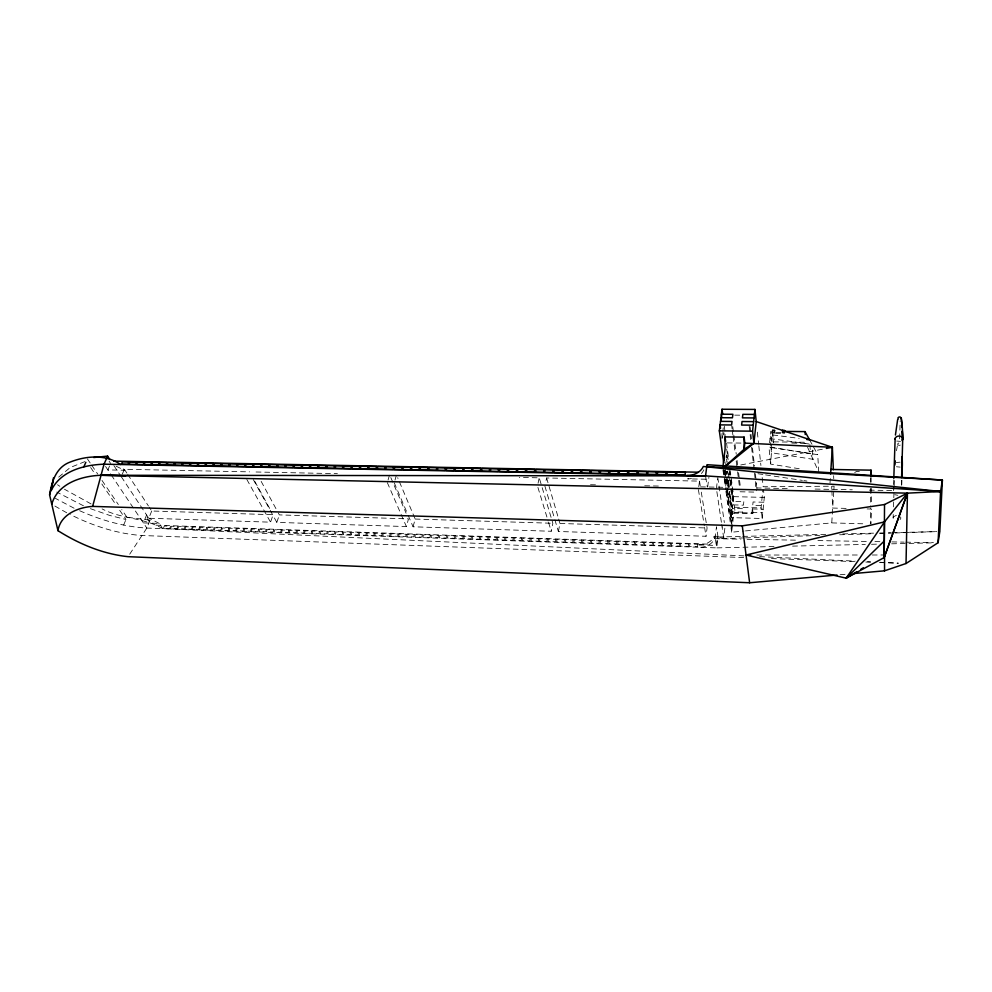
<?xml version="1.0" encoding="UTF-8"?>
<svg xmlns="http://www.w3.org/2000/svg" width="992" height="992" viewBox="0 0 992 992"><rect width="100%" height="100%" fill="white"/><g stroke="black" fill="none" stroke-linecap="round" stroke-linejoin="round"><path stroke-width="0.74" stroke-dasharray="4.96 3.72" d="M901.778 484.778L901.914 480.215M901.381 485.274L901.567 479.124M899.62 438.786L900.178 421.079M893.383 490.68L893.544 486.068M893.594 484.542L893.755 479.93M893.147 517.526L893.246 514.488M893.507 506.887L893.755 499.286M893.804 497.761L894.164 487.122M894.214 485.596L894.412 479.508M870.48 482.323L870.691 477.76M745.5 530.918L831.755 522.896L833.813 490.569M833.912 489.106L834.098 486.192L763.17 486.737L761.881 474.61M830.006 483.017L830.304 478.491M799.192 468.745L770.635 464.095L771.813 447.553L770.586 434.67L799.18 438.39M772.644 432.425L773.438 442.866L772.545 433.417M727.322 488.696L731.315 517.626L762.216 518.494L761.05 507.929L762.873 489.763M762.216 518.494L764.299 497.389L763.493 489.788M756.003 486.588L756.388 482.819L757.008 488.374M751.824 513.658L752.444 507.706L753.064 513L751.824 513.658L733.795 513.162L731.637 532.208L743.963 531.055M731.352 507.272L730.744 496.422L730.335 499.856M731.823 509.702L732.443 520.688L732.852 517.179L731.575 508.921M731.315 517.626L733.708 496.67L730.236 470.592M79.633 510.719C100.849 520.118 123.554 526.764 146.828 528.066L716.732 547.882L718.034 537.007L716.472 526.802L715.158 537.726L723.714 537.999L724.991 527.062L722.151 526.975M730.323 480.376L731.042 492.106M729.343 491.548L728.934 495.095L728.029 488.585M729.48 492.516L730.124 503.762L730.534 500.216M730.236 499.112L730.025 491.152M730.658 501.171L731.29 512.294L731.972 505.498L732.369 508.412L743.058 508.698L742.686 512.132L731.984 511.847M727.954 482.422L728.227 480.116M729.194 471.944L728.785 475.379L727.905 468.906M729.021 475.007L729.294 472.713M727.855 487.283L728.277 483.724M725.611 465.236L726.02 461.751M726.59 456.99L726.876 454.683M726.702 457.796L726.975 455.489L728.041 463.376M698.938 544.868A14.545 11.582 -8.1 0 0 714.215 536.25L717.452 536.35L716.36 545.464L698.938 544.868L699.36 547.274A14.52 11.569 -8 0 0 714.6 538.668L740.925 539.189M727.062 471.572L726.789 473.891L726.553 471.101M726.9 474.672L727.31 471.2L728.19 477.66M725.698 486.216L726.132 482.608L727.223 490.532L726.801 494.128L726.07 488.858M721.94 438.452L722.002 432.152M722.833 431.309L723.255 427.825M722.201 438.117L722.486 435.773M716.41 488.585L717.625 478.826M554.888 519.783L558.372 531.489L706.031 536.275L707.073 527.98L701.22 491.697M707.668 486.998L708.908 477.264M769.519 442.767L771.032 431.272L772.148 442.965M698.765 486.75L699.509 481.12L546.604 477.97L545.464 483.414M896.483 450.69L897.686 444.019M558.372 531.489L559.972 523.478L558.67 519.076M408.208 515.431L413.069 526.789L551.242 531.266L552.854 523.268L539.226 477.822L519.275 477.412M538.061 483.253L539.226 477.822M413.069 526.789L415.177 519.052L397.693 477.735M270.208 510.347L276.818 522.375L406.385 526.578L408.506 518.853L279.36 514.898L277.177 510.88M394.99 480.128L396.49 474.883M388.07 479.979L389.596 474.746M276.818 522.375L279.36 514.898M151.726 510.992L148.788 518.233L270.543 522.176L273.11 514.712L151.726 510.992L149.234 507.197M129.704 554.193L146.828 528.066L150.015 520.168L121.247 476.644M146.593 514.997L143.369 522.908L159.266 523.441L162.651 528.612L744.211 555.904M123.64 525.078L126.914 517.216L121.756 509.603M122.289 474.188L124.384 469.278L249.6 471.857M109.529 466.066L107.868 469.898L124.372 470.245L122.115 466.81M900.054 519.523L900.538 518.94A5.456 3.088 2 0 0 900.5 516.944M58.677 477.127L70.184 467.542L84.89 461.615M854.695 472.477L856.79 471.349L859.469 471.646M733.795 513.162L735.171 512.517L753.064 513M900.29 445.086L899.93 445.234A1.376 0.831 0.7 0 1 898.69 445.247L897.81 444.614A2.294 1.389 0.7 0 1 897.785 443.722L898.64 443.089A1.376 0.831 0.7 0 1 899.88 443.077L900.252 443.226M896.309 462.532L900.017 462.173M900.476 441.39L896.681 441.056M740.751 464.975L824.86 448.744M900.128 467.108L896.421 466.761M896.396 515.307L893.383 516.869A5.468 3.1 2 0 0 893.445 518.866L895.565 520.304M840.088 574.752L846.213 574.207M744.025 537.912L717.824 538.768L717.452 536.35M745.575 537.862L819.578 535.444M839.616 534.787L873.53 533.684M879.693 533.473L893.569 533.026M895.119 532.977L939.821 531.514M718.034 537.007L741.136 536.436M742.673 536.399L825.852 534.341M842.791 533.919L873.592 533.15M879.755 533.002L890.531 532.729M892.081 532.692L936.746 531.588M773.996 546.542L716.732 547.882L715.158 537.726M792.571 546.121L865.322 544.422M871.509 544.286L877.709 544.137M891.634 543.814L933.422 542.847M756.822 555.036L859.915 554.999M872.228 554.999L883.004 554.987M897.822 495.293L894.908 494.735M734.75 415.14L740.615 415.177M775.744 432.45L781.932 432.512M775.645 433.442L781.832 433.504M773.537 441.874L804.227 442.234L804.152 443.238L803.966 440.522M791.864 443.089L805.826 443.374L805.628 440.436M727.297 442.903L743.368 443.102M747.088 539.301L797.915 540.218M817.929 540.578L868.756 541.483M874.919 541.595L881.082 541.706M891.87 541.905L904.183 542.128M905.721 542.153L933.447 542.649M706.068 479.223L687.63 478.851A15.426 11.83 -9.3 0 0 694.45 477.797M256.06 471.994L337.404 473.668M590.513 484.728L596.713 484.852M644.726 485.782L660.213 486.08M700.488 486.861L723.726 487.308M756.251 487.94L788.776 488.56M815.114 489.068L852.289 489.788M869.327 490.122L894.114 490.606M740.106 491.772L755.123 492.106M733.708 496.67L764.299 497.389M763.828 502.237L753.077 501.977L752.73 505.387L763.493 505.66M846.126 508.388L832.697 508.053L831.904 491.065M867.02 508.921L871.497 509.045L870.827 524.012L870.641 508.549M734.464 507.234L761.05 507.929M752.358 508.946L763.133 509.231M751.998 512.38L762.798 512.678M831.755 522.896L866.326 523.888M415.177 519.052L552.854 523.268M559.972 523.478L707.073 527.98M155.98 525.19L710.012 544.199M743.628 557.554L141.943 535.506C116.944 533.783 92.715 525.785 70.407 514.588M771.466 558.57L854.992 561.633M865.818 562.03L870.455 562.191M879.73 562.538L898.293 563.22M759.624 556.624L855.178 561.112M867.504 561.695L870.579 561.832M879.83 562.266L898.318 563.134M150.015 520.168L126.914 517.216M162.651 528.612C144.162 517.638 121.26 519.027 102.089 508.896M809.05 444.007L770.077 438.538L770.759 445.656M757.95 473.73L764.076 474.647M765.601 474.883L802.354 480.388M803.88 480.612L806.942 481.07M818.722 471.919L817.743 454.683L768.961 446.995L770.635 464.095M771.813 447.553L810.489 453.716L809.72 441.465M90.396 508.66L109.728 515.443L125.972 519.498L119.077 509.355M83.464 505.784L56.73 492.082M91.066 503.924L64.455 489.23M116.138 466.203L124.372 470.245M74.078 508.214L55.341 498.331M159.266 523.441L145.923 516.634L149.346 521.804M66.737 512.777L54.151 505.635M57.548 484.741L59.83 486.278M90.656 467.517L94.972 473.854M101.854 483.997L115.63 504.283M87.395 458.862L90.83 463.934M91.698 465.198L97.712 474.077M102.002 480.426L118.321 504.531M105.561 466.476L110.397 473.692M111.24 474.957L146.828 528.066M109.132 461.218L110.645 463.5M113.894 465.632L120.602 475.751M124.384 469.278L126.877 473.072M127.695 474.337L148.403 505.932M246.847 479.458L270.543 522.176M809.621 439.94L812.113 444.466M813.527 447.02L817.743 454.683M253.32 479.595L269.477 509.008M254.733 481.232L271.634 512.033M261.156 481.38L276.446 509.541M807.575 447.256L818.09 470.518M387.314 482.596L406.385 526.578M394.233 482.757L407.6 514.005M390.823 477.586L406.075 513.162M537.924 487.419L548.13 521.036M548.576 522.499L551.242 531.266M544.893 486.13L554.454 518.32M546.604 477.97L558.248 517.613M698.393 489.564L704.308 525.723M704.543 527.236L706.031 536.275M699.509 481.12L700.24 485.658M705.721 477.003L707.246 486.861M714.215 536.25L714.6 538.668M716.856 491.586L721.494 523.032M721.717 524.52L723.714 537.999M717.786 477.437L724.334 522.548M722.945 469.972L724.011 477.561M724.222 479.074L725.698 489.701M725.908 491.226L730.794 526.132M731.005 527.657L731.637 532.208M724.805 470.431L727.111 487.171M724.358 469.824L724.296 476.172L723.354 469.365M724.879 473.568L725.425 477.586M725.611 478.925L725.561 485.212L724.445 477.177M727.421 478.541L728.14 482.732M728.066 483.191L728.686 487.779M729.207 491.586L731.699 508.76M725.388 469.303L726.119 474.672M726.628 478.367L727.719 486.303L728.463 479.731L729.504 487.37M723.924 432.785L724.296 435.538M730.422 481.145L731.439 488.696M722.945 432.14L723.317 434.893M726.566 458.949L726.913 461.565M728.884 476.148L729.926 483.811M724.296 426.114L725.524 435.327M726.553 442.99L728.798 459.854M726.665 449.004L728.103 459.73M729.529 470.456L730.558 478.119M730.769 479.657L735.171 512.517M732.753 426.622L736.25 454.249M737.031 460.387L737.614 464.988M738.581 472.663L739.35 478.814M739.548 480.339L740.516 488.014M731.724 425.841L732.108 428.916M732.307 430.441L732.89 435.042M733.088 436.579L735.233 453.443M736.2 461.106L736.783 465.707M737.564 471.832L739.524 487.171M749.171 426.039L750.882 441.18M751.564 447.231L753.784 466.91M754.466 472.961L756.462 490.755M750.101 426.734L750.783 432.797M750.956 434.31L751.465 438.861M752.482 447.95L754.515 466.141M755.371 473.717L756.053 479.781M757.355 432.165L758.657 444.292M758.818 445.805L760.914 465.521M770.896 447.07L771.441 452.761L813.031 459.308L812.299 447.429M831.693 486.44L831.842 489.527M833.627 475.726L833.764 478.714M871.125 477.636L871.174 482.124M871.249 488.101L871.447 504.556M870.381 488.448L870.616 507.011M703.849 469.811A15.426 11.83 -9.3 0 1 701.381 473.482M743.814 501.741L743.442 505.151L732.778 504.878L732.766 498.554L733.162 501.481L743.814 501.741M731.972 524.88L731.575 528.414L730.943 517.427L731.972 524.88M732.542 496.893L732.158 500.303L731.55 489.453L732.542 496.893M730.819 516.485L730.41 520.044L729.765 508.921L730.819 516.485M728.438 499.323L728.016 502.894L726.938 495.107L727.359 491.511L728.438 499.323M728.574 500.29L728.153 503.862L729.219 511.537L728.574 500.29M697.785 544.199L697.463 546.716L689.527 546.443L689.862 543.938L697.785 544.199M688.659 543.889L688.324 546.406L680.425 546.133L680.76 543.628L688.659 543.889M679.557 543.579L679.21 546.084L671.348 545.811L671.708 543.318L679.557 543.579M670.505 543.269L670.146 545.774L662.309 545.501L662.681 543.008L670.505 543.269M661.478 542.971L661.118 545.464L653.306 545.191L653.691 542.698L661.478 542.971M652.5 542.661L652.116 545.141L644.341 544.881L644.726 542.388L652.5 542.661M643.548 542.351L643.163 544.831L635.413 544.571L635.81 542.091L643.548 542.351M634.632 542.054L634.235 544.521L626.51 544.261L626.919 541.781L634.632 542.054M625.741 541.744L625.332 544.224L617.656 543.951L618.066 541.483L625.741 541.744M616.9 541.446L616.478 543.914L608.828 543.641L609.249 541.186L616.9 541.446M608.084 541.148L607.65 543.604L600.024 543.343L600.47 540.888L608.084 541.148M599.304 540.838L598.87 543.306L591.269 543.033L591.716 540.59L599.304 540.838M590.55 540.541L590.104 542.996L582.54 542.736L582.998 540.293L590.55 540.541M581.845 540.243L581.386 542.698L573.847 542.438L574.306 539.995L581.845 540.243M573.165 539.946L572.694 542.388L565.192 542.128L565.663 539.698L573.165 539.946M564.51 539.66L564.039 542.091L556.562 541.83L557.045 539.4L564.51 539.66M555.904 539.363L555.421 541.793L547.968 541.533L548.452 539.102L555.904 539.363M547.324 539.065L546.828 541.496L539.4 541.235L539.908 538.817L547.324 539.065M538.768 538.78L538.272 541.198L530.869 540.938L531.377 538.532L538.768 538.78M530.261 538.482L529.74 540.9L522.375 540.652L522.896 538.234L530.261 538.482M521.767 538.197L521.246 540.615L513.906 540.355L514.439 537.949L521.767 538.197M513.323 537.912L512.79 540.318L505.474 540.057L506.019 537.664L513.323 537.912M504.903 537.627L504.358 540.02L497.079 539.772L497.624 537.379L504.903 537.627M496.508 537.342L495.963 539.735L488.696 539.487L489.254 537.094L496.508 537.342M488.151 537.056L487.593 539.437L480.364 539.189L480.934 536.808L488.151 537.056M479.83 536.771L479.26 539.152L472.056 538.904L472.626 536.523L479.83 536.771M471.535 536.486L470.952 538.867L463.785 538.619L464.368 536.238L471.535 536.486M463.264 536.201L462.681 538.582L455.539 538.334L456.122 535.953L463.264 536.201M455.03 535.916L454.448 538.296L447.318 538.048L447.913 535.68L455.03 535.916M446.834 535.643L446.226 538.011L439.134 537.763L439.741 535.395L446.834 535.643M438.662 535.358L438.055 537.726L430.974 537.478L431.594 535.122L438.662 535.358M430.516 535.085L429.896 537.441L422.852 537.193L423.485 534.849L430.516 535.085M422.406 534.812L421.774 537.156L414.755 536.92L415.388 534.564L422.406 534.812M414.321 534.527L413.689 536.883L406.695 536.635L407.34 534.291L414.321 534.527M406.274 534.254L405.629 536.598L398.66 536.362L399.305 534.018L406.274 534.254M398.251 533.981L397.594 536.325L390.65 536.077L391.319 533.746L398.251 533.981M390.253 533.708L389.596 536.04L382.676 535.804L383.346 533.473L390.253 533.708M382.292 533.436L381.622 535.767L374.728 535.531L375.41 533.2L382.292 533.436M374.356 533.163L373.686 535.494L366.817 535.258L367.499 532.927L374.356 533.163M366.445 532.902L365.763 535.221L358.93 534.986L359.612 532.667L366.445 532.902M358.571 532.63L357.889 534.948L351.069 534.713L351.763 532.394L358.571 532.63M350.722 532.357L350.027 534.676L343.232 534.44L343.939 532.134L350.722 532.357M342.91 532.096L342.203 534.403L335.432 534.167L336.139 531.861L342.91 532.096M335.11 531.824L334.403 534.13L327.658 533.894L328.377 531.6L335.11 531.824M327.348 531.563L326.628 533.857L319.908 533.634L320.639 531.328L327.348 531.563M319.61 531.303L318.878 533.597L312.195 533.361L312.926 531.067L319.61 531.303M311.91 531.03L311.166 533.324L304.494 533.101L305.238 530.807L311.91 531.03M304.222 530.77L303.478 533.064L296.831 532.828L297.588 530.546L304.222 530.77M296.571 530.509L295.827 532.791L289.205 532.568L289.962 530.286L296.571 530.509M288.945 530.249L288.188 532.53L281.592 532.307L282.36 530.026L288.945 530.249M281.344 529.988L280.587 532.27L274.003 532.034L274.784 529.765L281.344 529.988M273.78 529.74L273.011 532.01L266.451 531.774L267.232 529.517L273.78 529.74M266.228 529.48L265.459 531.737L258.924 531.514L259.718 529.257L266.228 529.48M258.714 529.22L257.932 531.476L251.422 531.253L252.216 528.996L258.714 529.22M251.224 528.959L250.43 531.216L243.958 530.993L244.751 528.748L251.224 528.959M243.759 528.711L242.966 530.968L236.505 530.732L237.311 528.488L243.759 528.711M236.319 528.451L235.513 530.708L229.078 530.484L229.896 528.24L236.319 528.451M228.916 528.203L228.098 530.447L221.687 530.224L222.506 527.98L228.916 528.203M221.526 527.955L220.708 530.187L214.322 529.964L215.14 527.732L221.526 527.955M214.173 527.694L213.342 529.939L206.968 529.716L207.812 527.484L214.173 527.694M206.832 527.446L206.001 529.678L199.652 529.455L200.496 527.236L206.832 527.446M199.528 527.198L198.685 529.43L192.361 529.207L193.217 526.988L199.528 527.198M192.25 526.95L191.394 529.17L185.095 528.959L185.95 526.74L192.25 526.95M184.996 526.702L184.14 528.922L177.853 528.699L178.721 526.492L184.996 526.702M177.754 526.454L176.898 528.674L170.636 528.451L171.504 526.244L177.754 526.454M170.55 526.206L169.682 528.426L163.444 528.203L164.325 525.996L170.55 526.206"/><path stroke-width="1.49" d="M125.823 475.751L101.035 475.267L907.432 493.148L884.529 521.866L746.046 555.036L846.151 578.162L884.145 557.603L884.529 504.519L907.432 493.148L940.577 491.499L942.4 480.041L706.998 464.702L705.548 475.887L101.035 475.267C81.542 475.937 57.697 483.377 51.77 504.234M853.876 573.525L884.542 570.822L906.031 563.506L907.432 493.148L884.145 557.603L884.529 521.866L846.151 578.162L856.741 571.764M902.001 477.164L902.348 464.293A251.249 175.919 -36.8 0 0 902.162 457.473M901.604 477.586L902.745 438.439A256.618 176.675 -36.6 0 0 901.319 418.19L900.215 417.037A1.401 0.868 0.2 0 0 898.95 417.049L898.07 417.731A2.344 1.451 0.2 0 0 898.095 418.661L898.318 418.934M893.804 478.404L895.144 438.501M870.753 476.234L871.038 470.158L830.899 469.452M906.031 563.506L938.072 542.736L940.577 491.499L703.328 466.463A15.475 11.842 -9.4 0 1 687.059 475.528M830.602 473.978L832.362 447.293L756.226 421.55L754.937 409.423L722.052 409.25L719.336 430.85L723.751 462.818M895.057 462.582L895.206 460.871M895.429 435.029L897.624 419.715M725.14 466.513L753.92 443.226L752.581 431.173L754.937 409.423M756.226 421.55L753.92 443.226L744.136 449.202L724.991 466.426M744.112 437.125L744.818 443.114L744.136 449.202L744.112 437.125L725.04 436.914L725.102 448.954L722.92 466.947M724.123 460.102L724.557 456.506M837.012 575.025L749.63 582.75L128.08 556.686C103.007 554.007 79.149 544.062 57.958 530.67L49.6 494.934C51.758 481.492 56.122 466.984 70.519 461.925C86.478 455.7 105.983 454.212 120.615 464.516M884.145 557.603L907.432 493.148M901.319 418.19L901.244 418.488A281.567 203.087 33.5 0 1 902.063 427.44M938.072 542.736L939.821 531.514L942.4 480.041L706.763 466.513M53.456 477.834L51.2 490.618C60.413 470.964 84.109 464.851 104.036 464.194L705.548 475.887L940.577 491.499L932.84 491.35M57.958 530.67C60.475 514.538 78.07 507.321 92.616 506.404L742.276 525.834L884.529 504.519M49.6 494.934L52.985 481.666M92.616 506.404L104.036 464.194L107.582 456.109L93.719 457.523M902.757 439.171L902.026 440.51M902.125 465.657L902.36 464.988M83.799 466.885L85.845 462.322M846.151 578.162L884.132 541.124M860.709 569.371L863.362 567.771M826.361 448.458L832.362 447.293L833.367 469.737M746.046 555.036L750.659 555.036M754.404 414.408L742.847 414.346L742.438 417.855L754.019 417.942M720.527 421.364L732.022 421.451L731.6 424.985L720.093 424.886L720.552 428.259M753.622 421.612L742.028 421.526L741.619 425.072L753.238 425.171M719.336 430.85L752.581 431.173M784.945 431.408L805.033 431.607L809.621 439.94L806.645 439.493M744.818 443.114L832.362 447.293M113.708 461.131L698.418 472.204M901.579 463.016L902.348 464.293M107.582 456.109L109.864 459.544M902.745 438.439C901.765 435.463 896.979 435.265 895.392 437.794A5.444 3.298 0.6 0 0 895.168 439.233M721.73 416.466L721.432 414.21L732.877 414.284L732.456 417.793L720.986 417.706L721.296 419.963M722.052 409.25L722.66 413.85M725.04 436.914L725.636 441.39M742.276 525.834L749.63 582.75M805.033 431.607L805.231 434.546M871.038 470.158L871.1 476.148M884.542 554.987L884.542 570.822M894.945 465A5.32 3.162 1 0 1 895.156 463.636M901.889 456.866A275.305 200.682 34.4 0 1 901.976 458.626M784.536 430.528L784.35 432.934L782.428 432.562L782.614 430.156L784.536 430.528M774.591 430.441L774.392 432.834L772.483 432.462L772.681 430.069L774.591 430.441M685.41 472.403L685.05 474.982L676.618 474.821L676.99 472.242L685.41 472.403M675.701 472.217L675.329 474.796L666.934 474.635L667.318 472.056L675.701 472.217M666.041 472.031L665.657 474.61L657.287 474.449L657.684 471.882L666.041 472.031M656.419 471.857L656.022 474.424L647.689 474.263L648.098 471.696L656.419 471.857M646.834 471.671L646.424 474.238L638.129 474.077L638.55 471.522L646.834 471.671M637.286 471.498L636.864 474.052L628.606 473.891L629.04 471.336L637.286 471.498M627.787 471.312L627.353 473.866L619.12 473.705L619.566 471.163L627.787 471.312M618.314 471.138L617.867 473.68L609.683 473.531L610.142 470.989L618.314 471.138M608.89 470.964L608.431 473.506L600.272 473.345L600.743 470.803L608.89 470.964M599.503 470.791L599.032 473.32L590.91 473.159L591.393 470.63L599.503 470.791M590.153 470.605L589.67 473.147L581.585 472.986L582.068 470.456L590.153 470.605M580.841 470.431L580.345 472.961L572.297 472.8L572.793 470.282L580.841 470.431M571.566 470.258L571.07 472.787L563.047 472.626L563.555 470.109L571.566 470.258M562.328 470.084L561.819 472.601L553.834 472.452L554.354 469.935L562.328 470.084M553.127 469.91L552.606 472.428L544.658 472.266L545.178 469.762L553.127 469.91M543.976 469.749L543.442 472.242L535.519 472.093L536.052 469.6L543.976 469.749M534.849 469.576L534.304 472.068L526.405 471.919L526.963 469.427L534.849 469.576M525.76 469.402L525.202 471.894L517.34 471.746L517.911 469.253L525.76 469.402M516.708 469.228L516.15 471.721L508.313 471.572L508.884 469.08L516.708 469.228M507.693 469.067L507.123 471.547L499.323 471.398L499.906 468.918L507.693 469.067M498.716 468.894L498.133 471.374L490.37 471.225L490.966 468.745L498.716 468.894M489.775 468.732L489.18 471.2L481.442 471.051L482.05 468.584L489.775 468.732M480.872 468.559L480.264 471.026L472.564 470.878L473.172 468.41L480.872 468.559M472.006 468.398L471.386 470.853L463.71 470.704L464.33 468.249L472.006 468.398M463.165 468.224L462.545 470.679L454.894 470.543L455.526 468.088L463.165 468.224M454.361 468.063L453.728 470.518L446.115 470.369L446.76 467.914L454.361 468.063M445.606 467.902L444.962 470.344L437.373 470.196L438.03 467.753L445.606 467.902M436.877 467.728L436.22 470.171L428.668 470.034L429.325 467.592L436.877 467.728M428.172 467.567L427.515 470.01L419.988 469.861L420.658 467.43L428.172 467.567M419.517 467.406L418.847 469.836L411.345 469.7L412.027 467.269L419.517 467.406M410.886 467.244L410.204 469.675L402.74 469.526L403.434 467.108L410.886 467.244M402.293 467.083L401.599 469.501L394.171 469.365L394.866 466.947L402.293 467.083M393.737 466.922L393.03 469.34L385.628 469.204L386.334 466.786L393.737 466.922M385.206 466.761L384.499 469.179L377.121 469.03L377.84 466.624L385.206 466.761M376.712 466.6L375.993 469.018L368.652 468.869L369.371 466.463L376.712 466.6M368.255 466.451L367.524 468.844L360.208 468.708L360.939 466.314L368.255 466.451M359.836 466.29L359.092 468.683L351.8 468.546L352.544 466.153L359.836 466.29M351.441 466.128L350.684 468.522L343.43 468.385L344.187 465.992L351.441 466.128M343.071 465.967L342.314 468.36L335.085 468.224L335.842 465.843L343.071 465.967M334.75 465.818L333.982 468.199L326.777 468.063L327.546 465.682L334.75 465.818M326.442 465.657L325.674 468.038L318.494 467.902L319.275 465.521L326.442 465.657M318.184 465.508L317.403 467.877L310.248 467.74L311.042 465.372L318.184 465.508M309.95 465.347L309.157 467.716L302.039 467.579L302.833 465.223L309.95 465.347M301.754 465.198L300.948 467.567L293.855 467.43L294.661 465.062L301.754 465.198M293.582 465.05L292.776 467.406L285.708 467.269L286.514 464.913L293.582 465.05M285.436 464.888L284.63 467.244L277.586 467.108L278.405 464.764L285.436 464.888M277.326 464.74L276.508 467.083L269.489 466.959L270.32 464.603L277.326 464.74M269.254 464.591L268.423 466.934L261.442 466.798L262.272 464.454L269.254 464.591M261.206 464.442L260.375 466.773L253.406 466.637L254.25 464.306L261.206 464.442M253.196 464.281L252.352 466.624L245.408 466.488L246.264 464.157L253.196 464.281M245.21 464.132L244.354 466.463L237.448 466.339L238.303 464.008L245.21 464.132M237.249 463.983L236.394 466.314L229.512 466.178L230.38 463.859L237.249 463.983M229.326 463.834L228.458 466.166L221.6 466.029L222.481 463.71L229.326 463.834M221.427 463.686L220.559 466.004L213.726 465.88L214.607 463.562L221.427 463.686M213.565 463.537L212.685 465.856L205.877 465.719L206.77 463.413L213.565 463.537M205.728 463.4L204.836 465.707L198.053 465.57L198.958 463.264L205.728 463.4M197.929 463.252L197.024 465.558L190.266 465.422L191.171 463.128L197.929 463.252M190.142 463.103L189.236 465.397L182.516 465.273L183.421 462.979L190.142 463.103M182.404 462.954L181.486 465.248L174.778 465.124L175.696 462.83L182.404 462.954M174.679 462.818L173.761 465.099L167.078 464.975L168.008 462.694L174.679 462.818M166.991 462.669L166.061 464.95L159.402 464.826L160.344 462.545L166.991 462.669M159.328 462.52L158.385 464.802L151.764 464.678L152.706 462.396L159.328 462.52M151.689 462.384L150.747 464.653L144.138 464.529L145.092 462.26L151.689 462.384M144.088 462.235L143.133 464.516L136.549 464.38L137.516 462.111L144.088 462.235M136.512 462.098L135.544 464.368L128.997 464.244L129.964 461.974L136.512 462.098M128.96 461.95L127.993 464.219L121.458 464.095L122.438 461.838L128.96 461.95M902.509 439.878A281.294 202.876 33.5 0 0 902.274 430.999A281.43 199.714 36.5 0 1 902.509 439.878"/></g></svg>
